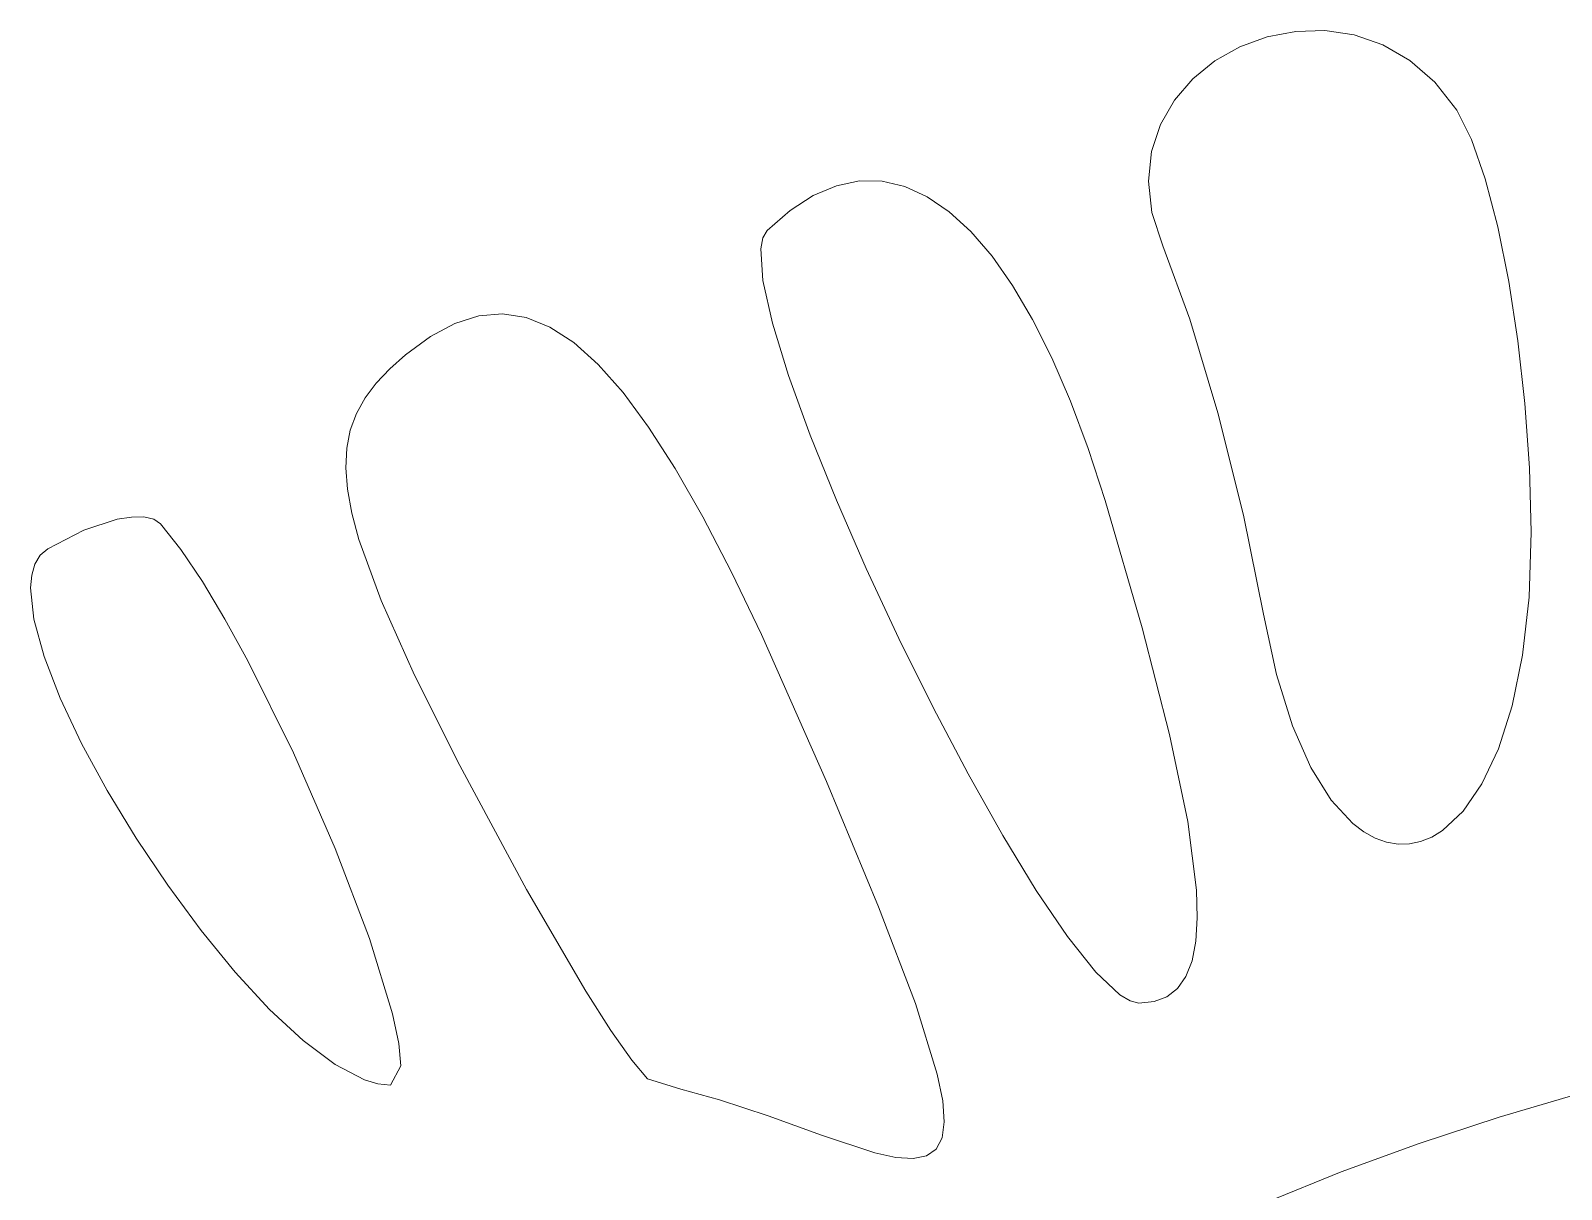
# Model space of a CAD drawing. Header units: millimetres. Extents: x -199 to 251, y -179 to 271.
# Drawn here: x 124.95 to 137.88, y 128.06 to 137.85 of the extents above; entities that cross this region are included whole.
import ezdxf

# ---------------------------------------------------------------- set-up
doc = ezdxf.new("R2010")
doc.units = ezdxf.units.MM
doc.header["$MEASUREMENT"] = 0
doc.layers.add('Camada 1', color=7, linetype='Continuous')

msp = doc.modelspace()

# ---------------------------------------------------------------- linework, layer by layer
at = {"layer": 'Camada 1', "color": 250, "lineweight": 18}
for points, knots in [([(136.5994, 130.9815), (136.5994, 130.9815), (136.6944, 131.0015), (136.6944, 131.0015), (136.6944, 131.0015), (136.6944, 131.0015), (136.7878, 131.0393), (136.7878, 131.0393), (136.7878, 131.0393), (136.7878, 131.0393), (136.8792, 131.0945), (136.8792, 131.0945), (136.8792, 131.0945), (136.8792, 131.0945), (137.0534, 131.257), (137.0534, 131.257), (137.0534, 131.257), (137.0534, 131.257), (137.2126, 131.4877), (137.2126, 131.4877), (137.2126, 131.4877), (137.2126, 131.4877), (137.3524, 131.7852), (137.3524, 131.7852), (137.3524, 131.7852), (137.3524, 131.7852), (137.4682, 132.1482), (137.4682, 132.1482), (137.4682, 132.1482), (137.4682, 132.1482), (137.5558, 132.5752), (137.5558, 132.5752), (137.5558, 132.5752), (137.5558, 132.5752), (137.6107, 133.0651), (137.6107, 133.0651), (137.6107, 133.0651), (137.6107, 133.0651), (137.6284, 133.6164), (137.6284, 133.6164), (137.6284, 133.6164), (137.6284, 133.6164), (137.6134, 134.1579), (137.6134, 134.1579), (137.6134, 134.1579), (137.6134, 134.1579), (137.5752, 134.7012), (137.5752, 134.7012), (137.5752, 134.7012), (137.5752, 134.7012), (137.5162, 135.2316), (137.5162, 135.2316), (137.5162, 135.2316), (137.5162, 135.2316), (137.4389, 135.7347), (137.4389, 135.7347), (137.4389, 135.7347), (137.4389, 135.7347), (137.346, 136.1956), (137.346, 136.1956), (137.346, 136.1956), (137.346, 136.1956), (137.24, 136.6), (137.24, 136.6), (137.24, 136.6), (137.24, 136.6), (137.1235, 136.933), (137.1235, 136.933), (137.1235, 136.933), (137.1235, 136.933), (136.999, 137.1803), (136.999, 137.1803), (136.999, 137.1803), (136.999, 137.1803), (136.8138, 137.4185), (136.8138, 137.4185), (136.8138, 137.4185), (136.8138, 137.4185), (136.6038, 137.602), (136.6038, 137.602), (136.6038, 137.602), (136.6038, 137.602), (136.375, 137.7338), (136.375, 137.7338), (136.375, 137.7338), (136.375, 137.7338), (136.1336, 137.8166), (136.1336, 137.8166), (136.1336, 137.8166), (136.1336, 137.8166), (135.8859, 137.8534), (135.8859, 137.8534), (135.8859, 137.8534), (135.8859, 137.8534), (135.6381, 137.8469), (135.6381, 137.8469), (135.6381, 137.8469), (135.6381, 137.8469), (135.3963, 137.8002), (135.3963, 137.8002), (135.3963, 137.8002), (135.3963, 137.8002), (135.1668, 137.7159), (135.1668, 137.7159), (135.1668, 137.7159), (135.1668, 137.7159), (134.9557, 137.5969), (134.9557, 137.5969), (134.9557, 137.5969), (134.9557, 137.5969), (134.7693, 137.4462), (134.7693, 137.4462), (134.7693, 137.4462), (134.7693, 137.4462), (134.6137, 137.2666), (134.6137, 137.2666), (134.6137, 137.2666), (134.6137, 137.2666), (134.4951, 137.0607), (134.4951, 137.0607), (134.4951, 137.0607), (134.4951, 137.0607), (134.4198, 136.8318), (134.4198, 136.8318), (134.4198, 136.8318), (134.4198, 136.8318), (134.394, 136.5825), (134.394, 136.5825), (134.394, 136.5825), (134.394, 136.5825), (134.4237, 136.3156), (134.4237, 136.3156), (134.4237, 136.3156), (134.4237, 136.3156), (134.5153, 136.0341), (134.5153, 136.0341), (134.5153, 136.0341), (134.5153, 136.0341), (134.7436, 135.4157), (134.7436, 135.4157), (134.7436, 135.4157), (134.7436, 135.4157), (134.9803, 134.6231), (134.9803, 134.6231), (134.9803, 134.6231), (134.9803, 134.6231), (135.1976, 133.7584), (135.1976, 133.7584), (135.1976, 133.7584), (135.1976, 133.7584), (135.3672, 132.9238), (135.3672, 132.9238), (135.3672, 132.9238), (135.3672, 132.9238), (135.4771, 132.4117), (135.4771, 132.4117), (135.4771, 132.4117), (135.4771, 132.4117), (135.6119, 131.9799), (135.6119, 131.9799), (135.6119, 131.9799), (135.6119, 131.9799), (135.767, 131.6272), (135.767, 131.6272), (135.767, 131.6272), (135.767, 131.6272), (135.9382, 131.3521), (135.9382, 131.3521), (135.9382, 131.3521), (135.9382, 131.3521), (136.121, 131.1534), (136.121, 131.1534), (136.121, 131.1534), (136.121, 131.1534), (136.2153, 131.0822), (136.2153, 131.0822), (136.2153, 131.0822), (136.2153, 131.0822), (136.3109, 131.0296), (136.3109, 131.0296), (136.3109, 131.0296), (136.3109, 131.0296), (136.4071, 130.9954), (136.4071, 130.9954), (136.4071, 130.9954), (136.4071, 130.9954), (136.5035, 130.9795), (136.5035, 130.9795), (136.5035, 130.9795), (136.5035, 130.9795), (136.5994, 130.9815), (136.5994, 130.9815)], [0, 0, 0, 0, 0.0204082, 0.0204082, 0.0204082, 0.0204082, 0.0408163, 0.0408163, 0.0408163, 0.0408163, 0.0612245, 0.0612245, 0.0612245, 0.0612245, 0.0816327, 0.0816327, 0.0816327, 0.0816327, 0.1020408, 0.1020408, 0.1020408, 0.1020408, 0.122449, 0.122449, 0.122449, 0.122449, 0.1428571, 0.1428571, 0.1428571, 0.1428571, 0.1632653, 0.1632653, 0.1632653, 0.1632653, 0.1836735, 0.1836735, 0.1836735, 0.1836735, 0.2040816, 0.2040816, 0.2040816, 0.2040816, 0.2244898, 0.2244898, 0.2244898, 0.2244898, 0.244898, 0.244898, 0.244898, 0.244898, 0.2653061, 0.2653061, 0.2653061, 0.2653061, 0.2857143, 0.2857143, 0.2857143, 0.2857143, 0.3061224, 0.3061224, 0.3061224, 0.3061224, 0.3265306, 0.3265306, 0.3265306, 0.3265306, 0.3469388, 0.3469388, 0.3469388, 0.3469388, 0.3673469, 0.3673469, 0.3673469, 0.3673469, 0.3877551, 0.3877551, 0.3877551, 0.3877551, 0.4081633, 0.4081633, 0.4081633, 0.4081633, 0.4285714, 0.4285714, 0.4285714, 0.4285714, 0.4489796, 0.4489796, 0.4489796, 0.4489796, 0.4693878, 0.4693878, 0.4693878, 0.4693878, 0.4897959, 0.4897959, 0.4897959, 0.4897959, 0.5102041, 0.5102041, 0.5102041, 0.5102041, 0.5306122, 0.5306122, 0.5306122, 0.5306122, 0.5510204, 0.5510204, 0.5510204, 0.5510204, 0.5714286, 0.5714286, 0.5714286, 0.5714286, 0.5918367, 0.5918367, 0.5918367, 0.5918367, 0.6122449, 0.6122449, 0.6122449, 0.6122449, 0.6326531, 0.6326531, 0.6326531, 0.6326531, 0.6530612, 0.6530612, 0.6530612, 0.6530612, 0.6734694, 0.6734694, 0.6734694, 0.6734694, 0.6938776, 0.6938776, 0.6938776, 0.6938776, 0.7142857, 0.7142857, 0.7142857, 0.7142857, 0.7346939, 0.7346939, 0.7346939, 0.7346939, 0.755102, 0.755102, 0.755102, 0.755102, 0.7755102, 0.7755102, 0.7755102, 0.7755102, 0.7959184, 0.7959184, 0.7959184, 0.7959184, 0.8163265, 0.8163265, 0.8163265, 0.8163265, 0.8367347, 0.8367347, 0.8367347, 0.8367347, 0.8571429, 0.8571429, 0.8571429, 0.8571429, 0.877551, 0.877551, 0.877551, 0.877551, 0.8979592, 0.8979592, 0.8979592, 0.8979592, 0.9183673, 0.9183673, 0.9183673, 0.9183673, 0.9387755, 0.9387755, 0.9387755, 0.9387755, 0.9591837, 0.9591837, 0.9591837, 0.9591837, 1, 1, 1, 1]), ([(133.7109, 130.1978), (133.7109, 130.1978), (133.9492, 129.8975), (133.9492, 129.8975), (133.9492, 129.8975), (133.9492, 129.8975), (134.1529, 129.7046), (134.1529, 129.7046), (134.1529, 129.7046), (134.1529, 129.7046), (134.2391, 129.6538), (134.2391, 129.6538), (134.2391, 129.6538), (134.2391, 129.6538), (134.3137, 129.6362), (134.3137, 129.6362), (134.3137, 129.6362), (134.3137, 129.6362), (134.4416, 129.6493), (134.4416, 129.6493), (134.4416, 129.6493), (134.4416, 129.6493), (134.5505, 129.6903), (134.5505, 129.6903), (134.5505, 129.6903), (134.5505, 129.6903), (134.6402, 129.7605), (134.6402, 129.7605), (134.6402, 129.7605), (134.6402, 129.7605), (134.7108, 129.861), (134.7108, 129.861), (134.7108, 129.861), (134.7108, 129.861), (134.762, 129.9932), (134.762, 129.9932), (134.762, 129.9932), (134.762, 129.9932), (134.7939, 130.1582), (134.7939, 130.1582), (134.7939, 130.1582), (134.7939, 130.1582), (134.8062, 130.3573), (134.8062, 130.3573), (134.8062, 130.3573), (134.8062, 130.3573), (134.7991, 130.5916), (134.7991, 130.5916), (134.7991, 130.5916), (134.7991, 130.5916), (134.7258, 131.171), (134.7258, 131.171), (134.7258, 131.171), (134.7258, 131.171), (134.5732, 131.906), (134.5732, 131.906), (134.5732, 131.906), (134.5732, 131.906), (134.3409, 132.8065), (134.3409, 132.8065), (134.3409, 132.8065), (134.3409, 132.8065), (134.0281, 133.8823), (134.0281, 133.8823), (134.0281, 133.8823), (134.0281, 133.8823), (133.8854, 134.3217), (133.8854, 134.3217), (133.8854, 134.3217), (133.8854, 134.3217), (133.7354, 134.7237), (133.7354, 134.7237), (133.7354, 134.7237), (133.7354, 134.7237), (133.5784, 135.0877), (133.5784, 135.0877), (133.5784, 135.0877), (133.5784, 135.0877), (133.4152, 135.4133), (133.4152, 135.4133), (133.4152, 135.4133), (133.4152, 135.4133), (133.2463, 135.7001), (133.2463, 135.7001), (133.2463, 135.7001), (133.2463, 135.7001), (133.0722, 135.9476), (133.0722, 135.9476), (133.0722, 135.9476), (133.0722, 135.9476), (132.8935, 136.1554), (132.8935, 136.1554), (132.8935, 136.1554), (132.8935, 136.1554), (132.7107, 136.3231), (132.7107, 136.3231), (132.7107, 136.3231), (132.7107, 136.3231), (132.5245, 136.4501), (132.5245, 136.4501), (132.5245, 136.4501), (132.5245, 136.4501), (132.3353, 136.536), (132.3353, 136.536), (132.3353, 136.536), (132.3353, 136.536), (132.1439, 136.5804), (132.1439, 136.5804), (132.1439, 136.5804), (132.1439, 136.5804), (131.9507, 136.5828), (131.9507, 136.5828), (131.9507, 136.5828), (131.9507, 136.5828), (131.7562, 136.5428), (131.7562, 136.5428), (131.7562, 136.5428), (131.7562, 136.5428), (131.5611, 136.4598), (131.5611, 136.4598), (131.5611, 136.4598), (131.5611, 136.4598), (131.3659, 136.3336), (131.3659, 136.3336), (131.3659, 136.3336), (131.3659, 136.3336), (131.1712, 136.1636), (131.1712, 136.1636), (131.1712, 136.1636), (131.1712, 136.1636), (131.1348, 136.102), (131.1348, 136.102), (131.1348, 136.102), (131.1348, 136.102), (131.1173, 136.01), (131.1173, 136.01), (131.1173, 136.01), (131.1173, 136.01), (131.1349, 135.7432), (131.1349, 135.7432), (131.1349, 135.7432), (131.1349, 135.7432), (131.2158, 135.3804), (131.2158, 135.3804), (131.2158, 135.3804), (131.2158, 135.3804), (131.3518, 134.9384), (131.3518, 134.9384), (131.3518, 134.9384), (131.3518, 134.9384), (131.5349, 134.4342), (131.5349, 134.4342), (131.5349, 134.4342), (131.5349, 134.4342), (131.7568, 133.8848), (131.7568, 133.8848), (131.7568, 133.8848), (131.7568, 133.8848), (132.0093, 133.3071), (132.0093, 133.3071), (132.0093, 133.3071), (132.0093, 133.3071), (132.2844, 132.7181), (132.2844, 132.7181), (132.2844, 132.7181), (132.2844, 132.7181), (132.5737, 132.1348), (132.5737, 132.1348), (132.5737, 132.1348), (132.5737, 132.1348), (132.8692, 131.5742), (132.8692, 131.5742), (132.8692, 131.5742), (132.8692, 131.5742), (133.1627, 131.0532), (133.1627, 131.0532), (133.1627, 131.0532), (133.1627, 131.0532), (133.4459, 130.5887), (133.4459, 130.5887), (133.4459, 130.5887), (133.4459, 130.5887), (133.7109, 130.1978), (133.7109, 130.1978)], [0, 0, 0, 0, 0.0212766, 0.0212766, 0.0212766, 0.0212766, 0.0425532, 0.0425532, 0.0425532, 0.0425532, 0.0638298, 0.0638298, 0.0638298, 0.0638298, 0.0851064, 0.0851064, 0.0851064, 0.0851064, 0.106383, 0.106383, 0.106383, 0.106383, 0.1276596, 0.1276596, 0.1276596, 0.1276596, 0.1489362, 0.1489362, 0.1489362, 0.1489362, 0.1702128, 0.1702128, 0.1702128, 0.1702128, 0.1914894, 0.1914894, 0.1914894, 0.1914894, 0.212766, 0.212766, 0.212766, 0.212766, 0.2340426, 0.2340426, 0.2340426, 0.2340426, 0.2553191, 0.2553191, 0.2553191, 0.2553191, 0.2765957, 0.2765957, 0.2765957, 0.2765957, 0.2978723, 0.2978723, 0.2978723, 0.2978723, 0.3191489, 0.3191489, 0.3191489, 0.3191489, 0.3404255, 0.3404255, 0.3404255, 0.3404255, 0.3617021, 0.3617021, 0.3617021, 0.3617021, 0.3829787, 0.3829787, 0.3829787, 0.3829787, 0.4042553, 0.4042553, 0.4042553, 0.4042553, 0.4255319, 0.4255319, 0.4255319, 0.4255319, 0.4468085, 0.4468085, 0.4468085, 0.4468085, 0.4680851, 0.4680851, 0.4680851, 0.4680851, 0.4893617, 0.4893617, 0.4893617, 0.4893617, 0.5106383, 0.5106383, 0.5106383, 0.5106383, 0.5319149, 0.5319149, 0.5319149, 0.5319149, 0.5531915, 0.5531915, 0.5531915, 0.5531915, 0.5744681, 0.5744681, 0.5744681, 0.5744681, 0.5957447, 0.5957447, 0.5957447, 0.5957447, 0.6170213, 0.6170213, 0.6170213, 0.6170213, 0.6382979, 0.6382979, 0.6382979, 0.6382979, 0.6595745, 0.6595745, 0.6595745, 0.6595745, 0.6808511, 0.6808511, 0.6808511, 0.6808511, 0.7021277, 0.7021277, 0.7021277, 0.7021277, 0.7234043, 0.7234043, 0.7234043, 0.7234043, 0.7446809, 0.7446809, 0.7446809, 0.7446809, 0.7659574, 0.7659574, 0.7659574, 0.7659574, 0.787234, 0.787234, 0.787234, 0.787234, 0.8085106, 0.8085106, 0.8085106, 0.8085106, 0.8297872, 0.8297872, 0.8297872, 0.8297872, 0.8510638, 0.8510638, 0.8510638, 0.8510638, 0.8723404, 0.8723404, 0.8723404, 0.8723404, 0.893617, 0.893617, 0.893617, 0.893617, 0.9148936, 0.9148936, 0.9148936, 0.9148936, 0.9361702, 0.9361702, 0.9361702, 0.9361702, 0.9574468, 0.9574468, 0.9574468, 0.9574468, 1, 1, 1, 1]), ([(129.9534, 134.7956), (129.9534, 134.7956), (129.7431, 135.0334), (129.7431, 135.0334), (129.7431, 135.0334), (129.7431, 135.0334), (129.5375, 135.2174), (129.5375, 135.2174), (129.5375, 135.2174), (129.5375, 135.2174), (129.3353, 135.349), (129.3353, 135.349), (129.3353, 135.349), (129.3353, 135.349), (129.135, 135.4295), (129.135, 135.4295), (129.135, 135.4295), (129.135, 135.4295), (128.9355, 135.4604), (128.9355, 135.4604), (128.9355, 135.4604), (128.9355, 135.4604), (128.7352, 135.4429), (128.7352, 135.4429), (128.7352, 135.4429), (128.7352, 135.4429), (128.5328, 135.3787), (128.5328, 135.3787), (128.5328, 135.3787), (128.5328, 135.3787), (128.327, 135.2689), (128.327, 135.2689), (128.327, 135.2689), (128.327, 135.2689), (128.1163, 135.115), (128.1163, 135.115), (128.1163, 135.115), (128.1163, 135.115), (127.9814, 134.9961), (127.9814, 134.9961), (127.9814, 134.9961), (127.9814, 134.9961), (127.8669, 134.8754), (127.8669, 134.8754), (127.8669, 134.8754), (127.8669, 134.8754), (127.773, 134.7504), (127.773, 134.7504), (127.773, 134.7504), (127.773, 134.7504), (127.7, 134.6189), (127.7, 134.6189), (127.7, 134.6189), (127.7, 134.6189), (127.6483, 134.4782), (127.6483, 134.4782), (127.6483, 134.4782), (127.6483, 134.4782), (127.6182, 134.3261), (127.6182, 134.3261), (127.6182, 134.3261), (127.6182, 134.3261), (127.61, 134.1601), (127.61, 134.1601), (127.61, 134.1601), (127.61, 134.1601), (127.624, 133.9779), (127.624, 133.9779), (127.624, 133.9779), (127.624, 133.9779), (127.6605, 133.7769), (127.6605, 133.7769), (127.6605, 133.7769), (127.6605, 133.7769), (127.7199, 133.5548), (127.7199, 133.5548), (127.7199, 133.5548), (127.7199, 133.5548), (127.9084, 133.0377), (127.9084, 133.0377), (127.9084, 133.0377), (127.9084, 133.0377), (128.1921, 132.4072), (128.1921, 132.4072), (128.1921, 132.4072), (128.1921, 132.4072), (128.5734, 131.644), (128.5734, 131.644), (128.5734, 131.644), (128.5734, 131.644), (129.1366, 130.5947), (129.1366, 130.5947), (129.1366, 130.5947), (129.1366, 130.5947), (129.6396, 129.7355), (129.6396, 129.7355), (129.6396, 129.7355), (129.6396, 129.7355), (129.8514, 129.4047), (129.8514, 129.4047), (129.8514, 129.4047), (129.8514, 129.4047), (130.0276, 129.1548), (130.0276, 129.1548), (130.0276, 129.1548), (130.0276, 129.1548), (130.1613, 128.9967), (130.1613, 128.9967), (130.1613, 128.9967), (130.1613, 128.9967), (130.441, 128.9084), (130.441, 128.9084), (130.441, 128.9084), (130.441, 128.9084), (130.7673, 128.8181), (130.7673, 128.8181), (130.7673, 128.8181), (130.7673, 128.8181), (131.1792, 128.6845), (131.1792, 128.6845), (131.1792, 128.6845), (131.1792, 128.6845), (131.6311, 128.5212), (131.6311, 128.5212), (131.6311, 128.5212), (131.6311, 128.5212), (132.0821, 128.3701), (132.0821, 128.3701), (132.0821, 128.3701), (132.0821, 128.3701), (132.2596, 128.3321), (132.2596, 128.3321), (132.2596, 128.3321), (132.2596, 128.3321), (132.4051, 128.3231), (132.4051, 128.3231), (132.4051, 128.3231), (132.4051, 128.3231), (132.5187, 128.3458), (132.5187, 128.3458), (132.5187, 128.3458), (132.5187, 128.3458), (132.6004, 128.4031), (132.6004, 128.4031), (132.6004, 128.4031), (132.6004, 128.4031), (132.6503, 128.4979), (132.6503, 128.4979), (132.6503, 128.4979), (132.6503, 128.4979), (132.6685, 128.633), (132.6685, 128.633), (132.6685, 128.633), (132.6685, 128.633), (132.6548, 128.8112), (132.6548, 128.8112), (132.6548, 128.8112), (132.6548, 128.8112), (132.6095, 129.0355), (132.6095, 129.0355), (132.6095, 129.0355), (132.6095, 129.0355), (132.4238, 129.6335), (132.4238, 129.6335), (132.4238, 129.6335), (132.4238, 129.6335), (132.1118, 130.4499), (132.1118, 130.4499), (132.1118, 130.4499), (132.1118, 130.4499), (131.6739, 131.5075), (131.6739, 131.5075), (131.6739, 131.5075), (131.6739, 131.5075), (131.1243, 132.7508), (131.1243, 132.7508), (131.1243, 132.7508), (131.1243, 132.7508), (130.8697, 133.2785), (130.8697, 133.2785), (130.8697, 133.2785), (130.8697, 133.2785), (130.6266, 133.7454), (130.6266, 133.7454), (130.6266, 133.7454), (130.6266, 133.7454), (130.3938, 134.153), (130.3938, 134.153), (130.3938, 134.153), (130.3938, 134.153), (130.1699, 134.5026), (130.1699, 134.5026), (130.1699, 134.5026), (130.1699, 134.5026), (129.9534, 134.7956), (129.9534, 134.7956)], [0, 0, 0, 0, 0.02, 0.02, 0.02, 0.02, 0.04, 0.04, 0.04, 0.04, 0.06, 0.06, 0.06, 0.06, 0.08, 0.08, 0.08, 0.08, 0.1, 0.1, 0.1, 0.1, 0.12, 0.12, 0.12, 0.12, 0.14, 0.14, 0.14, 0.14, 0.16, 0.16, 0.16, 0.16, 0.18, 0.18, 0.18, 0.18, 0.2, 0.2, 0.2, 0.2, 0.22, 0.22, 0.22, 0.22, 0.24, 0.24, 0.24, 0.24, 0.26, 0.26, 0.26, 0.26, 0.28, 0.28, 0.28, 0.28, 0.3, 0.3, 0.3, 0.3, 0.32, 0.32, 0.32, 0.32, 0.34, 0.34, 0.34, 0.34, 0.36, 0.36, 0.36, 0.36, 0.38, 0.38, 0.38, 0.38, 0.4, 0.4, 0.4, 0.4, 0.42, 0.42, 0.42, 0.42, 0.44, 0.44, 0.44, 0.44, 0.46, 0.46, 0.46, 0.46, 0.48, 0.48, 0.48, 0.48, 0.5, 0.5, 0.5, 0.5, 0.52, 0.52, 0.52, 0.52, 0.54, 0.54, 0.54, 0.54, 0.56, 0.56, 0.56, 0.56, 0.58, 0.58, 0.58, 0.58, 0.6, 0.6, 0.6, 0.6, 0.62, 0.62, 0.62, 0.62, 0.64, 0.64, 0.64, 0.64, 0.66, 0.66, 0.66, 0.66, 0.68, 0.68, 0.68, 0.68, 0.7, 0.7, 0.7, 0.7, 0.72, 0.72, 0.72, 0.72, 0.74, 0.74, 0.74, 0.74, 0.76, 0.76, 0.76, 0.76, 0.78, 0.78, 0.78, 0.78, 0.8, 0.8, 0.8, 0.8, 0.82, 0.82, 0.82, 0.82, 0.84, 0.84, 0.84, 0.84, 0.86, 0.86, 0.86, 0.86, 0.88, 0.88, 0.88, 0.88, 0.9, 0.9, 0.9, 0.9, 0.92, 0.92, 0.92, 0.92, 0.94, 0.94, 0.94, 0.94, 0.96, 0.96, 0.96, 0.96, 1, 1, 1, 1]), ([(127.7678, 128.9872), (127.7678, 128.9872), (127.8819, 128.9532), (127.8819, 128.9532), (127.8819, 128.9532), (127.8819, 128.9532), (127.9882, 128.9416), (127.9882, 128.9416), (127.9882, 128.9416), (127.9882, 128.9416), (128.075, 129.1049), (128.075, 129.1049), (128.075, 129.1049), (128.075, 129.1049), (128.0577, 129.2947), (128.0577, 129.2947), (128.0577, 129.2947), (128.0577, 129.2947), (128.0051, 129.544), (128.0051, 129.544), (128.0051, 129.544), (128.0051, 129.544), (127.8097, 130.1822), (127.8097, 130.1822), (127.8097, 130.1822), (127.8097, 130.1822), (127.5201, 130.9433), (127.5201, 130.9433), (127.5201, 130.9433), (127.5201, 130.9433), (127.1676, 131.7506), (127.1676, 131.7506), (127.1676, 131.7506), (127.1676, 131.7506), (126.7836, 132.5277), (126.7836, 132.5277), (126.7836, 132.5277), (126.7836, 132.5277), (126.5894, 132.8811), (126.5894, 132.8811), (126.5894, 132.8811), (126.5894, 132.8811), (126.3991, 133.1982), (126.3991, 133.1982), (126.3991, 133.1982), (126.3991, 133.1982), (126.2165, 133.4696), (126.2165, 133.4696), (126.2165, 133.4696), (126.2165, 133.4696), (126.0455, 133.6857), (126.0455, 133.6857), (126.0455, 133.6857), (126.0455, 133.6857), (125.9875, 133.7252), (125.9875, 133.7252), (125.9875, 133.7252), (125.9875, 133.7252), (125.9041, 133.7442), (125.9041, 133.7442), (125.9041, 133.7442), (125.9041, 133.7442), (125.7992, 133.7435), (125.7992, 133.7435), (125.7992, 133.7435), (125.7992, 133.7435), (125.6769, 133.724), (125.6769, 133.724), (125.6769, 133.724), (125.6769, 133.724), (125.3956, 133.6322), (125.3956, 133.6322), (125.3956, 133.6322), (125.3956, 133.6322), (125.0914, 133.4758), (125.0914, 133.4758), (125.0914, 133.4758), (125.0914, 133.4758), (125.0278, 133.4206), (125.0278, 133.4206), (125.0278, 133.4206), (125.0278, 133.4206), (124.983, 133.346), (124.983, 133.346), (124.983, 133.346), (124.983, 133.346), (124.9563, 133.2532), (124.9563, 133.2532), (124.9563, 133.2532), (124.9563, 133.2532), (124.9466, 133.1436), (124.9466, 133.1436), (124.9466, 133.1436), (124.9466, 133.1436), (124.9749, 132.8796), (124.9749, 132.8796), (124.9749, 132.8796), (124.9749, 132.8796), (125.0609, 132.5654), (125.0609, 132.5654), (125.0609, 132.5654), (125.0609, 132.5654), (125.1974, 132.2121), (125.1974, 132.2121), (125.1974, 132.2121), (125.1974, 132.2121), (125.3772, 131.8309), (125.3772, 131.8309), (125.3772, 131.8309), (125.3772, 131.8309), (125.5933, 131.4328), (125.5933, 131.4328), (125.5933, 131.4328), (125.5933, 131.4328), (125.8384, 131.0292), (125.8384, 131.0292), (125.8384, 131.0292), (125.8384, 131.0292), (126.1054, 130.6313), (126.1054, 130.6313), (126.1054, 130.6313), (126.1054, 130.6313), (126.3872, 130.2501), (126.3872, 130.2501), (126.3872, 130.2501), (126.3872, 130.2501), (126.6766, 129.8969), (126.6766, 129.8969), (126.6766, 129.8969), (126.6766, 129.8969), (126.9666, 129.5827), (126.9666, 129.5827), (126.9666, 129.5827), (126.9666, 129.5827), (127.2498, 129.319), (127.2498, 129.319), (127.2498, 129.319), (127.2498, 129.319), (127.5193, 129.1168), (127.5193, 129.1168), (127.5193, 129.1168), (127.5193, 129.1168), (127.7678, 128.9872), (127.7678, 128.9872)], [0, 0, 0, 0, 0.027027, 0.027027, 0.027027, 0.027027, 0.0540541, 0.0540541, 0.0540541, 0.0540541, 0.0810811, 0.0810811, 0.0810811, 0.0810811, 0.1081081, 0.1081081, 0.1081081, 0.1081081, 0.1351351, 0.1351351, 0.1351351, 0.1351351, 0.1621622, 0.1621622, 0.1621622, 0.1621622, 0.1891892, 0.1891892, 0.1891892, 0.1891892, 0.2162162, 0.2162162, 0.2162162, 0.2162162, 0.2432432, 0.2432432, 0.2432432, 0.2432432, 0.2702703, 0.2702703, 0.2702703, 0.2702703, 0.2972973, 0.2972973, 0.2972973, 0.2972973, 0.3243243, 0.3243243, 0.3243243, 0.3243243, 0.3513514, 0.3513514, 0.3513514, 0.3513514, 0.3783784, 0.3783784, 0.3783784, 0.3783784, 0.4054054, 0.4054054, 0.4054054, 0.4054054, 0.4324324, 0.4324324, 0.4324324, 0.4324324, 0.4594595, 0.4594595, 0.4594595, 0.4594595, 0.4864865, 0.4864865, 0.4864865, 0.4864865, 0.5135135, 0.5135135, 0.5135135, 0.5135135, 0.5405405, 0.5405405, 0.5405405, 0.5405405, 0.5675676, 0.5675676, 0.5675676, 0.5675676, 0.5945946, 0.5945946, 0.5945946, 0.5945946, 0.6216216, 0.6216216, 0.6216216, 0.6216216, 0.6486486, 0.6486486, 0.6486486, 0.6486486, 0.6756757, 0.6756757, 0.6756757, 0.6756757, 0.7027027, 0.7027027, 0.7027027, 0.7027027, 0.7297297, 0.7297297, 0.7297297, 0.7297297, 0.7567568, 0.7567568, 0.7567568, 0.7567568, 0.7837838, 0.7837838, 0.7837838, 0.7837838, 0.8108108, 0.8108108, 0.8108108, 0.8108108, 0.8378378, 0.8378378, 0.8378378, 0.8378378, 0.8648649, 0.8648649, 0.8648649, 0.8648649, 0.8918919, 0.8918919, 0.8918919, 0.8918919, 0.9189189, 0.9189189, 0.9189189, 0.9189189, 0.9459459, 0.9459459, 0.9459459, 0.9459459, 1, 1, 1, 1]), ([(137.3217, 126.7097), (137.3217, 126.7097), (137.7394, 126.8983), (137.7394, 126.8983), (137.7394, 126.8983), (137.7394, 126.8983), (138.1785, 127.0702), (138.1785, 127.0702), (138.1785, 127.0702), (138.1785, 127.0702), (138.6254, 127.2212), (138.6254, 127.2212), (138.6254, 127.2212), (138.6254, 127.2212), (139.0668, 127.3471), (139.0668, 127.3471), (139.0668, 127.3471), (139.0668, 127.3471), (139.4891, 127.4437), (139.4891, 127.4437), (139.4891, 127.4437), (139.4891, 127.4437), (139.8789, 127.5068), (139.8789, 127.5068), (139.8789, 127.5068), (139.8789, 127.5068), (140.2227, 127.5322), (140.2227, 127.5322), (140.2227, 127.5322), (140.2227, 127.5322), (140.5847, 127.551), (140.5847, 127.551), (140.5847, 127.551), (140.5847, 127.551), (140.914, 127.5938), (140.914, 127.5938), (140.914, 127.5938), (140.914, 127.5938), (141.2091, 127.658), (141.2091, 127.658), (141.2091, 127.658), (141.2091, 127.658), (141.4684, 127.7408), (141.4684, 127.7408), (141.4684, 127.7408), (141.4684, 127.7408), (141.6903, 127.8399), (141.6903, 127.8399), (141.6903, 127.8399), (141.6903, 127.8399), (141.8735, 127.9526), (141.8735, 127.9526), (141.8735, 127.9526), (141.8735, 127.9526), (142.0164, 128.0762), (142.0164, 128.0762), (142.0164, 128.0762), (142.0164, 128.0762), (142.1173, 128.2084), (142.1173, 128.2084), (142.1173, 128.2084), (142.1173, 128.2084), (142.1749, 128.3463), (142.1749, 128.3463), (142.1749, 128.3463), (142.1749, 128.3463), (142.1876, 128.4874), (142.1876, 128.4874), (142.1876, 128.4874), (142.1876, 128.4874), (142.1539, 128.6293), (142.1539, 128.6293), (142.1539, 128.6293), (142.1539, 128.6293), (142.0722, 128.7691), (142.0722, 128.7691), (142.0722, 128.7691), (142.0722, 128.7691), (141.9411, 128.9045), (141.9411, 128.9045), (141.9411, 128.9045), (141.9411, 128.9045), (141.7589, 129.0327), (141.7589, 129.0327), (141.7589, 129.0327), (141.7589, 129.0327), (141.5243, 129.1512), (141.5243, 129.1512), (141.5243, 129.1512), (141.5243, 129.1512), (141.2356, 129.2574), (141.2356, 129.2574), (141.2356, 129.2574), (141.2356, 129.2574), (141.076, 129.2953), (141.076, 129.2953), (141.076, 129.2953), (141.076, 129.2953), (140.8901, 129.3182), (140.8901, 129.3182), (140.8901, 129.3182), (140.8901, 129.3182), (140.4475, 129.3213), (140.4475, 129.3213), (140.4475, 129.3213), (140.4475, 129.3213), (139.9244, 129.2724), (139.9244, 129.2724), (139.9244, 129.2724), (139.9244, 129.2724), (139.3375, 129.1773), (139.3375, 129.1773), (139.3375, 129.1773), (139.3375, 129.1773), (138.7031, 129.0417), (138.7031, 129.0417), (138.7031, 129.0417), (138.7031, 129.0417), (138.0379, 128.8713), (138.0379, 128.8713), (138.0379, 128.8713), (138.0379, 128.8713), (137.3585, 128.6719), (137.3585, 128.6719), (137.3585, 128.6719), (137.3585, 128.6719), (136.6812, 128.4492), (136.6812, 128.4492), (136.6812, 128.4492), (136.6812, 128.4492), (136.0228, 128.2091), (136.0228, 128.2091), (136.0228, 128.2091), (136.0228, 128.2091), (135.3997, 127.957), (135.3997, 127.957), (135.3997, 127.957), (135.3997, 127.957), (134.8285, 127.6988), (134.8285, 127.6988), (134.8285, 127.6988), (134.8285, 127.6988), (134.3258, 127.4404), (134.3258, 127.4404), (134.3258, 127.4404), (134.3258, 127.4404), (133.908, 127.1873), (133.908, 127.1873), (133.908, 127.1873), (133.908, 127.1873), (133.5918, 126.9453), (133.5918, 126.9453), (133.5918, 126.9453), (133.5918, 126.9453), (133.4769, 126.8303), (133.4769, 126.8303), (133.4769, 126.8303), (133.4769, 126.8303), (133.3936, 126.7202), (133.3936, 126.7202), (133.3936, 126.7202), (133.3936, 126.7202), (133.344, 126.6157), (133.344, 126.6157), (133.344, 126.6157), (133.344, 126.6157), (133.3301, 126.5176), (133.3301, 126.5176), (133.3301, 126.5176), (133.3301, 126.5176), (133.3587, 126.3254), (133.3587, 126.3254), (133.3587, 126.3254), (133.3587, 126.3254), (133.4226, 126.1586), (133.4226, 126.1586), (133.4226, 126.1586), (133.4226, 126.1586), (133.52, 126.0174), (133.52, 126.0174), (133.52, 126.0174), (133.52, 126.0174), (133.6488, 125.9018), (133.6488, 125.9018), (133.6488, 125.9018), (133.6488, 125.9018), (133.8071, 125.8117), (133.8071, 125.8117), (133.8071, 125.8117), (133.8071, 125.8117), (133.993, 125.7471), (133.993, 125.7471), (133.993, 125.7471), (133.993, 125.7471), (134.2045, 125.7082), (134.2045, 125.7082), (134.2045, 125.7082), (134.2045, 125.7082), (134.4396, 125.6948), (134.4396, 125.6948), (134.4396, 125.6948), (134.4396, 125.6948), (134.6965, 125.7069), (134.6965, 125.7069), (134.6965, 125.7069), (134.6965, 125.7069), (134.9731, 125.7447), (134.9731, 125.7447), (134.9731, 125.7447), (134.9731, 125.7447), (135.2675, 125.808), (135.2675, 125.808), (135.2675, 125.808), (135.2675, 125.808), (135.5779, 125.897), (135.5779, 125.897), (135.5779, 125.897), (135.5779, 125.897), (135.9021, 126.0115), (135.9021, 126.0115), (135.9021, 126.0115), (135.9021, 126.0115), (136.2383, 126.1516), (136.2383, 126.1516), (136.2383, 126.1516), (136.2383, 126.1516), (136.5845, 126.3173), (136.5845, 126.3173), (136.5845, 126.3173), (136.5845, 126.3173), (136.9388, 126.5086), (136.9388, 126.5086), (136.9388, 126.5086), (136.9388, 126.5086), (137.3217, 126.7097), (137.3217, 126.7097)], [0, 0, 0, 0, 0.0166667, 0.0166667, 0.0166667, 0.0166667, 0.0333333, 0.0333333, 0.0333333, 0.0333333, 0.05, 0.05, 0.05, 0.05, 0.0666667, 0.0666667, 0.0666667, 0.0666667, 0.0833333, 0.0833333, 0.0833333, 0.0833333, 0.1, 0.1, 0.1, 0.1, 0.1166667, 0.1166667, 0.1166667, 0.1166667, 0.1333333, 0.1333333, 0.1333333, 0.1333333, 0.15, 0.15, 0.15, 0.15, 0.1666667, 0.1666667, 0.1666667, 0.1666667, 0.1833333, 0.1833333, 0.1833333, 0.1833333, 0.2, 0.2, 0.2, 0.2, 0.2166667, 0.2166667, 0.2166667, 0.2166667, 0.2333333, 0.2333333, 0.2333333, 0.2333333, 0.25, 0.25, 0.25, 0.25, 0.2666667, 0.2666667, 0.2666667, 0.2666667, 0.2833333, 0.2833333, 0.2833333, 0.2833333, 0.3, 0.3, 0.3, 0.3, 0.3166667, 0.3166667, 0.3166667, 0.3166667, 0.3333333, 0.3333333, 0.3333333, 0.3333333, 0.35, 0.35, 0.35, 0.35, 0.3666667, 0.3666667, 0.3666667, 0.3666667, 0.3833333, 0.3833333, 0.3833333, 0.3833333, 0.4, 0.4, 0.4, 0.4, 0.4166667, 0.4166667, 0.4166667, 0.4166667, 0.4333333, 0.4333333, 0.4333333, 0.4333333, 0.45, 0.45, 0.45, 0.45, 0.4666667, 0.4666667, 0.4666667, 0.4666667, 0.4833333, 0.4833333, 0.4833333, 0.4833333, 0.5, 0.5, 0.5, 0.5, 0.5166667, 0.5166667, 0.5166667, 0.5166667, 0.5333333, 0.5333333, 0.5333333, 0.5333333, 0.55, 0.55, 0.55, 0.55, 0.5666667, 0.5666667, 0.5666667, 0.5666667, 0.5833333, 0.5833333, 0.5833333, 0.5833333, 0.6, 0.6, 0.6, 0.6, 0.6166667, 0.6166667, 0.6166667, 0.6166667, 0.6333333, 0.6333333, 0.6333333, 0.6333333, 0.65, 0.65, 0.65, 0.65, 0.6666667, 0.6666667, 0.6666667, 0.6666667, 0.6833333, 0.6833333, 0.6833333, 0.6833333, 0.7, 0.7, 0.7, 0.7, 0.7166667, 0.7166667, 0.7166667, 0.7166667, 0.7333333, 0.7333333, 0.7333333, 0.7333333, 0.75, 0.75, 0.75, 0.75, 0.7666667, 0.7666667, 0.7666667, 0.7666667, 0.7833333, 0.7833333, 0.7833333, 0.7833333, 0.8, 0.8, 0.8, 0.8, 0.8166667, 0.8166667, 0.8166667, 0.8166667, 0.8333333, 0.8333333, 0.8333333, 0.8333333, 0.85, 0.85, 0.85, 0.85, 0.8666667, 0.8666667, 0.8666667, 0.8666667, 0.8833333, 0.8833333, 0.8833333, 0.8833333, 0.9, 0.9, 0.9, 0.9, 0.9166667, 0.9166667, 0.9166667, 0.9166667, 0.9333333, 0.9333333, 0.9333333, 0.9333333, 0.95, 0.95, 0.95, 0.95, 0.9666667, 0.9666667, 0.9666667, 0.9666667, 1, 1, 1, 1])]:
    msp.add_open_spline(points, degree=3, knots=knots, dxfattribs=at)

doc.saveas('drawing.dxf')
